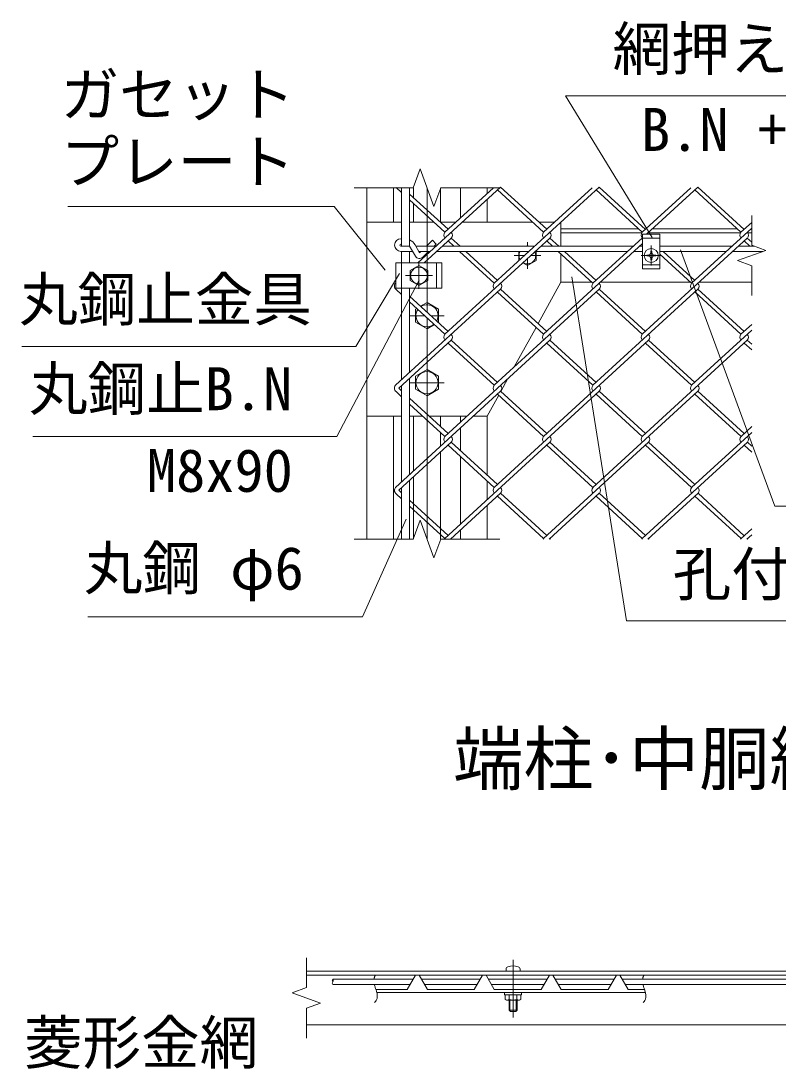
# Model space of a CAD drawing. Units: millimetres, scale not verified. Extents: x -12600 to 12600, y -8910 to 8910.
# Drawn here: x 790 to 3335, y 1658 to 5180 of the extents above; entities that cross this region are included whole.
import ezdxf
from ezdxf.enums import TextEntityAlignment as Align

# ---------------------------------------------------------------- set-up
doc = ezdxf.new("R2010")
doc.units = ezdxf.units.MM
doc.header["$LTSCALE"] = 60
doc.linetypes.add('DASHED', pattern=[7.5, 6, -1.5])
doc.linetypes.add('USER1', pattern=[50.8, 31.75, -6.35, 6.35, -6.35])
doc.layers.add('0-0_D-TTL-TXT', color=7, linetype='Continuous')
for name, color, linetype, lineweight in [('0-1_D-BMK', 2, 'USER1', 13), ('0-4_D-STR1', 1, 'Continuous', 18), ('0-6_D-STR3', 3, 'Continuous', 13), ('0-7_D-STR-DIM', 7, 'Continuous', 9), ('0-9_D-STR-TXT', 7, 'Continuous', 9), ('0-A_D-STR2', 7, 'Continuous', 9)]:
    doc.layers.add(name, color=color, linetype=linetype, lineweight=lineweight)
doc.styles.add('ＭＳ ゴシック', font='')
doc.styles.get('ＭＳ ゴシック').set_extended_font_data('MS Gothic')

msp = doc.modelspace()

# ---------------------------------------------------------------- linework, layer by layer
at = {"layer": '0-1_D-BMK'}
for p, q in [((2154.94, 4201.72), (2154.94, 4619.93)), ((2492.44, 4436.99), (2492.44, 4423.49)), ((2492.44, 4405.49), (2492.44, 4400.89)), ((2908.69, 4425.47), (2908.69, 4358.51)), ((2127.94, 4369.49), (2127.94, 4279.49)), ((2482.72, 4391.99), (2447.44, 4391.99)), ((2492.44, 4381.36), (2492.44, 4346.99)), ((2537.44, 4391.99), (2504.04, 4391.99)), ((2875.21, 4391.99), (2942.17, 4391.99)), ((2172.94, 4324.49), (2082.94, 4324.49)), ((2146.97, 4189.49), (2097.56, 4189.49)), ((2154.94, 3438.71), (2154.94, 4182.19)), ((2212.31, 4189.49), (2168.29, 4189.49)), ((2212.31, 3964.49), (2097.56, 3964.49)), ((2444.16, 2024.75), (2444.16, 1830.61))]:
    msp.add_line(p, q, dxfattribs=at)
at = {"layer": '0-4_D-STR1'}
for p, q in [((1952.44, 4619.93), (1952.44, 4504.49)), ((2042.44, 4619.93), (2042.44, 4504.49)), ((2109.94, 4619.93), (2109.94, 4586.04)), ((2199.94, 4619.93), (2199.94, 4504.49)), ((2267.44, 4518.26), (2267.44, 4619.93)), ((2357.44, 4600.73), (2357.44, 4619.93)), ((2357.44, 4504.49), (2357.44, 4581.2)), ((2109.94, 4566.5), (2109.94, 4504.49)), ((2865.67, 4481.99), (2604.94, 4481.99)), ((2891.93, 4481.99), (2886.98, 4481.99)), ((3197.44, 4481.99), (2912.72, 4481.99)), ((3223.71, 4481.99), (3218.76, 4481.99)), ((3246.49, 4481.99), (3244.49, 4481.99)), ((2709.07, 4301.99), (2604.94, 4301.99)), ((3040.79, 4301.99), (2737.6, 4301.99)), ((3246.49, 4301.99), (3069.37, 4301.99)), ((1952.44, 3851.99), (1952.44, 3438.71)), ((2042.44, 3851.99), (2042.44, 3438.71)), ((2109.94, 3851.99), (2109.94, 3668.25)), ((2199.94, 3851.99), (2199.94, 3817.41)), ((2267.44, 3832.1), (2267.44, 3851.99)), ((2357.44, 3653.56), (2357.44, 3851.99)), ((2267.44, 3736.03), (2267.44, 3812.57)), ((2199.94, 3797.88), (2199.94, 3750.72)), ((2199.94, 3731.19), (2199.94, 3438.71)), ((2267.44, 3489.03), (2267.44, 3716.49)), ((2109.94, 3648.72), (2109.94, 3438.71)), ((2357.44, 3571.5), (2357.44, 3634.02)), ((2357.44, 3438.71), (2357.44, 3551.96)), ((2267.44, 3438.71), (2267.44, 3469.49)), ((3699.25, 1986.41), (1749.25, 1986.41)), ((3699.25, 1972.91), (1749.25, 1972.91)), ((1749.25, 1806.41), (3699.25, 1806.41))]:
    msp.add_line(p, q, dxfattribs=at)
at = {"layer": '0-4_D-STR1', "linetype": 'DASHED'}
for p, q in [((2877.62, 4468.49), (2604.94, 4468.49)), ((3209.4, 4468.49), (2901.29, 4468.49)), ((3246.49, 4468.49), (3233.07, 4468.49))]:
    msp.add_line(p, q, dxfattribs=at)
at = {"layer": '0-6_D-STR3'}
for p, q in [((2069.44, 4619.93), (2069.44, 4423.49)), ((2096.44, 4619.93), (2096.44, 4423.49)), ((2177.62, 4504.49), (2096.44, 4504.49)), ((2252.41, 4504.49), (2198.93, 4504.49)), ((2509.39, 4504.49), (2273.72, 4504.49)), ((2584.18, 4504.49), (2530.71, 4504.49)), ((2604.94, 4504.49), (2604.94, 4423.49)), ((2067.19, 4448.24), (2069.44, 4448.24)), ((2153, 4423.49), (2173.36, 4443.39)), ((2879.44, 4463.99), (2937.94, 4463.99)), ((2879.44, 4346.99), (2879.44, 4463.99)), ((2067.19, 4430.24), (2069.44, 4430.24)), ((2067.19, 4423.49), (2096.44, 4423.49)), ((2067.19, 4405.49), (2106.79, 4405.49)), ((2069.44, 4405.49), (2069.44, 4367.24)), ((2096.44, 4423.49), (2115.93, 4389.61)), ((2096.44, 4405.49), (2096.44, 4367.24)), ((2106.79, 4405.49), (2096.44, 4405.49)), ((2114.65, 4427.93), (2130.08, 4401.1)), ((2185.32, 4423.49), (2117.2, 4423.49)), ((2165.68, 4405.49), (2127.56, 4405.49)), ((2130.08, 4401.1), (2134.58, 4405.49)), ((2140.59, 4386.19), (2160.33, 4405.49)), ((2497.46, 4405.49), (2187, 4405.49)), ((2517.1, 4423.49), (2206.64, 4423.49)), ((2463.19, 4405.49), (2463.19, 4375.1)), ((2492.44, 4425.76), (2488.5, 4423.49)), ((2496.38, 4423.49), (2492.44, 4425.76)), ((2829.23, 4405.49), (2518.77, 4405.49)), ((2521.69, 4375.1), (2521.69, 4405.49)), ((2848.87, 4423.49), (2538.41, 4423.49)), ((2879.44, 4405.49), (2850.55, 4405.49)), ((2879.44, 4423.49), (2870.19, 4423.49)), ((2907.04, 4407.06), (2906.92, 4400.11)), ((2906.93, 4407.06), (2910.33, 4407.06)), ((2910.33, 4407.06), (2910.45, 4400.11)), ((2937.94, 4423.49), (3180.65, 4423.49)), ((2937.94, 4405.49), (3161.01, 4405.49)), ((3182.32, 4405.49), (3283.58, 4405.49)), ((3201.96, 4423.49), (3255.09, 4423.49)), ((2463.19, 4375.1), (2463.87, 4374.71)), ((2492.44, 4358.21), (2521.69, 4375.1)), ((2604.94, 4397.4), (2604.94, 4301.99)), ((2900.46, 4393.75), (2893.61, 4393.63)), ((2893.61, 4393.63), (2893.61, 4390.34)), ((2893.61, 4393.63), (2893.61, 4390.34)), ((2900.46, 4390.22), (2893.61, 4390.34)), ((2904.63, 4395.88), (2900.46, 4393.75)), ((2904.63, 4388.1), (2900.46, 4390.22)), ((2904.71, 4395.96), (2906.92, 4400.11)), ((2904.71, 4388.01), (2906.92, 4383.87)), ((2907.04, 4376.91), (2906.92, 4383.87)), ((2907.04, 4376.91), (2910.33, 4376.91)), ((2910.33, 4376.91), (2910.45, 4383.87)), ((2912.66, 4395.96), (2910.45, 4400.11)), ((2912.66, 4388.01), (2910.45, 4383.87)), ((2912.74, 4395.88), (2916.92, 4393.75)), ((2912.74, 4388.1), (2916.92, 4390.22)), ((2916.92, 4390.22), (2923.76, 4390.34)), ((2050.54, 4367.24), (2205.34, 4367.24)), ((2050.54, 4367.24), (2050.54, 4281.74)), ((2127.94, 4358.26), (2098.69, 4341.38)), ((2098.69, 4341.38), (2098.69, 4307.6)), ((2157.19, 4341.38), (2127.94, 4358.26)), ((2157.19, 4307.6), (2157.19, 4341.38)), ((2205.34, 4367.24), (2205.34, 4281.74)), ((2476.94, 4367.16), (2492.44, 4358.21)), ((2098.69, 4307.6), (2127.94, 4290.71)), ((2127.94, 4290.71), (2157.19, 4307.6)), ((2528.65, 4163.29), (2604.94, 4301.99)), ((2050.54, 4281.74), (2205.34, 4281.74)), ((2069.44, 4281.74), (2069.44, 3974.22)), ((2096.44, 4281.74), (2096.44, 3998.96)), ((2133.56, 4221.31), (2154.94, 4233.65)), ((2154.94, 4145.32), (2116.69, 4167.4)), ((2179.62, 4159.57), (2154.94, 4145.32)), ((2193.19, 4167.4), (2192.7, 4167.12)), ((2448.49, 4017.54), (2521.51, 4150.3)), ((2069.44, 3954.69), (2069.44, 3631.14)), ((2096.44, 3979.43), (2096.44, 3655.88)), ((2403.19, 3935.18), (2426.83, 3978.16)), ((2154.94, 3920.32), (2116.69, 3942.4)), ((2193.19, 3942.4), (2154.94, 3920.32)), ((2357.44, 3851.99), (2396.05, 3922.19)), ((1952.44, 3851.99), (2069.44, 3851.99)), ((2096.44, 3851.99), (2140.89, 3851.99)), ((2162.2, 3851.99), (2289.14, 3851.99)), ((2310.45, 3851.99), (2357.44, 3851.99)), ((2096.44, 3636.35), (2096.44, 3438.71)), ((2069.44, 3611.61), (2069.44, 3438.71)), ((2156.25, 1924.76), (2128.45, 1972.91)), ((2381.25, 1924.76), (2353.45, 1972.91)), ((2420.54, 1993.28), (2420.54, 1986.41)), ((2420.54, 1986.41), (2467.79, 1986.41)), ((2467.79, 1993.28), (2467.79, 1986.41)), ((2538.75, 1924.76), (2566.55, 1972.91)), ((2606.25, 1924.76), (2578.45, 1972.91)), ((2763.75, 1924.76), (2791.55, 1972.91)), ((2831.25, 1924.76), (2803.45, 1972.91)), ((2109, 1959.84), (1838.08, 1959.84)), ((2098.61, 1941.84), (1838.08, 1941.84)), ((2136, 1959.84), (2334, 1959.84)), ((2146.39, 1941.84), (2323.61, 1941.84)), ((2361, 1959.84), (2559, 1959.84)), ((2371.39, 1941.84), (2548.61, 1941.84)), ((2586, 1959.84), (2784, 1959.84)), ((2596.39, 1941.84), (2773.61, 1941.84)), ((2811, 1959.84), (3625.84, 1959.84)), ((2821.39, 1941.84), (3625.84, 1941.84)), ((1986.29, 1914.41), (2889.3, 1914.41)), ((2381.25, 1924.76), (2538.75, 1924.76)), ((2416.04, 1914.41), (2416.04, 1907.21)), ((2416.04, 1907.21), (2472.29, 1907.21)), ((2418.18, 1907.21), (2418.18, 1891.48)), ((2470.14, 1907.21), (2418.18, 1907.21)), ((2431.17, 1907.21), (2431.17, 1891.48)), ((2457.15, 1907.21), (2457.15, 1891.48)), ((2470.14, 1907.21), (2470.14, 1891.48)), ((2472.29, 1914.41), (2472.29, 1907.21)), ((2606.25, 1924.76), (2763.75, 1924.76)), ((2831.25, 1924.76), (2886.32, 1924.76)), ((2422.11, 1889.21), (2418.18, 1891.48)), ((2466.21, 1889.21), (2422.11, 1889.21)), ((2430.66, 1889.21), (2430.66, 1855.91)), ((2433.36, 1889.21), (2433.36, 1853.21)), ((2454.96, 1889.21), (2454.96, 1853.21)), ((2457.66, 1889.21), (2457.66, 1855.91)), ((2466.21, 1889.21), (2470.14, 1891.48)), ((2430.66, 1855.91), (2435.16, 1851.41)), ((2457.66, 1855.91), (2430.66, 1855.91)), ((2453.16, 1851.41), (2435.16, 1851.41)), ((2457.66, 1855.91), (2453.16, 1851.41))]:
    msp.add_line(p, q, dxfattribs=at)
at = {"layer": '0-6_D-STR3', "linetype": 'DASHED'}
for p, q in [((2879.44, 4450.49), (2937.94, 4450.49)), ((2069.44, 4367.24), (2069.44, 4281.74)), ((2186.44, 4367.24), (2186.44, 4281.74)), ((2937.94, 4360.49), (2879.44, 4360.49))]:
    msp.add_line(p, q, dxfattribs=at)
at = {"layer": '0-6_D-STR3'}
for points in [[(2069.44, 4504.49), (1952.44, 4504.49), (1952.44, 3851.99)], [(2178.75, 4423.49), (2185.94, 4430.51), (2173.36, 4443.39)], [(2937.94, 4463.99), (2937.94, 4346.99), (2879.44, 4346.99)], [(2916.92, 4393.75), (2923.76, 4393.63), (2923.76, 4390.34)], [(2154.94, 4233.65), (2193.19, 4211.57), (2193.19, 4167.4)], [(2116.69, 4167.4), (2116.69, 4211.57), (2120.48, 4213.76)], [(2116.69, 3942.4), (2116.69, 3986.57), (2154.94, 4008.65)], [(2154.94, 4008.65), (2193.19, 3986.57), (2193.19, 3942.4)], [(1983.32, 1924.76), (2088.75, 1924.76), (2116.55, 1972.91)], [(2156.25, 1924.76), (2313.75, 1924.76), (2341.55, 1972.91)]]:
    msp.add_lwpolyline(points, dxfattribs=at)
for centre, radius in [((2908.69, 4391.99), 23.62), ((2127.94, 4324.49), 28.12), ((2154.94, 3964.49), 37.12)]:
    msp.add_circle(centre, radius, dxfattribs=at)
for centre, radius, start, end in [((2067.19, 4426.86), 21.38, 90, 270), ((2079.54, 4407.74), 40.5, 29.90854, 65.34129), ((2067.19, 4426.86), 3.38, 90, 270), ((2492.44, 4391.99), 28.12, 151.3146, 209.00747), ((2492.44, 4391.99), 28.12, 238.68152, 28.6854), ((2129.58, 4397.46), 15.75, 209.90854, 314.33561), ((2154.94, 4189.49), 37.12, 145.83182, 309.16818), ((2154.94, 4189.49), 37.12, 331.56208, 123.43792), ((2429.09, 1993.28), 8.55, 106.07286, 180), ((2444.16, 1940.96), 63, 73.92714, 106.07286), ((2459.24, 1993.28), 8.55, 0, 73.92714), ((2424.67, 1900.97), 11.5, 235.61585, 304.38415), ((2444.16, 1932.46), 42.99, 252.4121, 287.5879), ((2463.65, 1900.97), 11.5, 235.61586, 304.38415)]:
    msp.add_arc(centre, radius, start, end, dxfattribs=at)
at = {"layer": '0-7_D-STR-DIM'}
for p, q in [((2108.76, 4619.93), (2131.85, 4683.36)), ((2131.85, 4683.36), (2178.02, 4556.5)), ((2108.76, 4619.93), (1909.69, 4619.93)), ((2178.02, 4556.5), (2201.11, 4619.93)), ((2400.19, 4619.93), (2201.11, 4619.93)), ((3246.49, 4526.99), (3246.49, 4426.62)), ((3246.49, 4357.36), (3246.49, 4256.99)), ((2108.76, 3438.71), (2131.85, 3502.14)), ((2131.85, 3502.14), (2178.02, 3375.28)), ((2108.76, 3438.71), (1909.69, 3438.71)), ((2178.02, 3375.28), (2201.11, 3438.71)), ((2400.19, 3438.71), (2201.11, 3438.71)), ((1749.25, 1931.04), (1749.25, 2031.41)), ((1749.25, 1931.04), (1701.68, 1913.73)), ((1701.68, 1913.73), (1796.82, 1879.1)), ((1796.82, 1879.1), (1749.25, 1861.78)), ((1749.25, 1761.41), (1749.25, 1861.78))]:
    msp.add_line(p, q, dxfattribs=at)
for points in [[(3246.49, 4357.36), (3198.92, 4374.67), (3294.07, 4409.3), (3246.49, 4426.62)], [(1981, 1972.91), (1980.47, 1971.8), (1979.97, 1970.67), (1979.5, 1969.52), (1979.06, 1968.35), (1978.66, 1967.17), (1978.29, 1965.97), (1977.96, 1964.76), (1977.65, 1963.54), (1977.39, 1962.31), (1977.15, 1961.08), (1976.95, 1959.84)], [(2884.01, 1972.91), (2883.48, 1971.8), (2882.98, 1970.67), (2882.51, 1969.52), (2882.07, 1968.35), (2881.67, 1967.17), (2881.3, 1965.97), (2880.96, 1964.76), (2880.66, 1963.54), (2880.39, 1962.31), (2880.16, 1961.08), (2879.96, 1959.84)], [(1977.92, 1941.84), (1978.62, 1939.13), (1979.41, 1936.44), (1980.27, 1933.75), (1981.17, 1931.06), (1982.1, 1928.35), (1983.03, 1925.63), (1983.93, 1922.88), (1984.79, 1920.09), (1985.59, 1917.26), (1986.29, 1914.4), (1986.89, 1911.51), (1987.35, 1908.61), (1987.66, 1905.73), (1987.79, 1902.88), (1987.71, 1900.08), (1987.42, 1897.35), (1986.88, 1894.71), (1986.09, 1892.17), (1985.05, 1889.73), (1983.8, 1887.37), (1982.33, 1885.09), (1980.68, 1882.88), (1978.87, 1880.74)], [(2880.93, 1941.84), (2881.63, 1939.13), (2882.42, 1936.44), (2883.28, 1933.75), (2884.18, 1931.06), (2885.11, 1928.35), (2886.03, 1925.63), (2886.94, 1922.88), (2887.8, 1920.09), (2888.6, 1917.26), (2889.3, 1914.4), (2889.9, 1911.51), (2890.36, 1908.61), (2890.66, 1905.73), (2890.79, 1902.88), (2890.72, 1900.08), (2890.43, 1897.35), (2889.89, 1894.71), (2889.1, 1892.17), (2888.06, 1889.73), (2886.8, 1887.37), (2885.34, 1885.09), (2883.69, 1882.88), (2881.87, 1880.74)]]:
    msp.add_lwpolyline(points, dxfattribs=at)
for centre, start, end in [((1842.61, 1955.34), 135.18146, 224.81854), ((1842.61, 1946.34), 135.18146, 224.81854), ((1833.55, 1955.34), 315.18146, 44.81854)]:
    msp.add_arc(centre, 6.38, start, end, dxfattribs=at)
at = {"layer": '0-9_D-STR-TXT'}
for points in [[(3742.13, 4928.8), (2620.07, 4928.8), (2911.8, 4452.19)], [(947.53, 4556.88), (1842.69, 4556.88), (2014.28, 4343.08)], [(3867.44, 3548.92), (3324.83, 3548.92), (3007.45, 4410.94)], [(793.05, 4086.39), (1915.11, 4086.39), (2062.6, 4331.78)], [(829.83, 3783.43), (1852.15, 3783.43), (2128.63, 4308.69)], [(3752.26, 3163.82), (2825.12, 3163.82), (2641.32, 4319.98)], [(1014.4, 3177.08), (1938.49, 3177.08), (2085.37, 3505.63)]]:
    msp.add_lwpolyline(points, dxfattribs=at)
at = {"layer": '0-A_D-STR2'}
for p, q in [((2069.44, 4603.62), (2051.51, 4620.04)), ((2402.19, 4622.2), (2123.94, 4367.24)), ((2378.39, 4619.93), (2215.01, 4470.22)), ((2733.96, 4622.2), (2380.9, 4298.68)), ((2557.44, 4479.99), (2402.21, 4622.23)), ((2710.17, 4619.93), (2546.79, 4470.22)), ((2889.46, 4479.72), (2733.96, 4622.2)), ((3042.47, 4619.93), (2878.8, 4469.95)), ((3065.74, 4622.2), (2893.07, 4463.99)), ((3221.23, 4479.72), (3065.74, 4622.2)), ((2225.67, 4479.99), (2096.44, 4598.41)), ((2546.79, 4470.22), (2391.56, 4612.46)), ((2878.8, 4469.95), (2723.3, 4612.44)), ((3210.58, 4469.95), (3055.08, 4612.44)), ((2215.01, 4470.22), (2096.44, 4578.87)), ((3246.49, 4483.82), (3044.42, 4298.66)), ((3246.49, 4502.87), (3210.58, 4469.95)), ((2236.33, 4450.69), (2145.25, 4367.24)), ((2568.1, 4450.69), (2215.01, 4127.14)), ((2244.7, 4423.49), (2225.67, 4440.92)), ((2266.01, 4423.49), (2236.33, 4450.69)), ((2576.47, 4423.49), (2557.44, 4440.92)), ((2597.79, 4423.49), (2568.1, 4450.69)), ((2879.44, 4451.49), (2712.67, 4298.68)), ((3231.62, 4450.67), (2878.56, 4127.14)), ((3239.97, 4423.49), (3220.97, 4440.9)), ((3246.49, 4437.04), (3231.62, 4450.67)), ((2380.9, 4298.68), (2264.34, 4405.49)), ((2391.56, 4308.45), (2285.66, 4405.49)), ((2879.44, 4431.96), (2546.79, 4127.14)), ((2712.67, 4298.68), (2596.12, 4405.49)), ((2723.33, 4308.45), (2617.43, 4405.49)), ((3055.08, 4308.42), (2949.15, 4405.49)), ((3044.42, 4298.66), (2937.94, 4396.23)), ((2402.21, 4279.15), (2049.12, 3955.6)), ((2069.44, 4260.54), (2050.98, 4277.45)), ((2733.99, 4279.15), (2380.9, 3955.6)), ((2546.79, 4127.14), (2392.48, 4268.53)), ((2557.44, 4136.91), (2402.21, 4279.15)), ((3065.74, 4279.13), (2712.67, 3955.6)), ((2878.56, 4127.14), (2723.33, 4269.39)), ((2889.22, 4136.91), (2733.99, 4279.15)), ((3210.31, 4127.12), (3055.08, 4269.36)), ((3220.97, 4136.88), (3065.74, 4279.13)), ((2225.67, 4136.91), (2096.44, 4255.33)), ((2215.01, 4127.15), (2096.44, 4235.8)), ((3246.49, 4160.28), (3210.31, 4127.12)), ((3246.49, 4140.74), (3044.45, 3955.6)), ((2236.33, 4107.61), (2059.78, 3945.84)), ((2568.1, 4107.61), (2215.01, 3784.06)), ((2380.9, 3955.6), (2225.67, 4097.85)), ((2391.56, 3965.37), (2236.32, 4107.61)), ((2899.88, 4107.61), (2546.79, 3784.06)), ((2712.67, 3955.6), (2557.44, 4097.85)), ((2723.33, 3965.37), (2568.1, 4107.61)), ((3231.62, 4107.59), (2878.56, 3784.06)), ((3044.45, 3955.6), (2889.22, 4097.85)), ((3055.11, 3965.37), (2899.88, 4107.61)), ((3246.49, 4074.43), (3220.97, 4097.82)), ((3246.49, 4093.96), (3231.62, 4107.59)), ((2069.44, 3936.99), (2059.78, 3945.84)), ((2402.21, 3936.07), (2049.12, 3612.53)), ((2069.44, 3917.46), (2050.98, 3934.37)), ((2225.67, 3793.83), (2096.44, 3912.25)), ((2733.99, 3936.07), (2380.9, 3612.53)), ((2546.79, 3784.06), (2391.56, 3926.31)), ((2557.44, 3793.83), (2402.21, 3936.07)), ((3065.76, 3936.07), (2712.67, 3612.53)), ((2878.56, 3784.06), (2723.33, 3926.31)), ((2889.22, 3793.83), (2733.99, 3936.07)), ((3210.6, 3783.82), (3055.11, 3926.31)), ((3221.26, 3793.59), (3065.76, 3936.07)), ((2215.01, 3784.06), (2096.44, 3892.72)), ((3246.49, 3816.71), (3210.6, 3783.82)), ((3246.49, 3797.18), (3044.71, 3612.28)), ((2236.33, 3764.53), (2059.78, 3602.76)), ((2568.1, 3764.53), (2215.01, 3440.99)), ((2380.9, 3612.53), (2225.67, 3754.77)), ((2391.56, 3622.29), (2236.33, 3764.53)), ((2899.88, 3764.53), (2546.79, 3440.99)), ((2712.67, 3612.53), (2557.44, 3754.77)), ((2723.33, 3622.29), (2568.1, 3764.53)), ((3231.92, 3764.29), (2878.83, 3440.74)), ((3044.71, 3612.28), (2889.22, 3754.77)), ((3055.37, 3622.05), (2899.88, 3764.53)), ((3246.49, 3731.4), (3221.26, 3754.52)), ((3246.49, 3750.93), (3231.92, 3764.29)), ((2069.44, 3593.91), (2059.78, 3602.76)), ((2069.44, 3574.38), (2051.25, 3591.05)), ((2225.67, 3450.75), (2096.44, 3569.17)), ((2402.21, 3592.99), (2233.84, 3438.71)), ((2546.79, 3440.99), (2391.56, 3583.23)), ((2557.44, 3450.75), (2402.21, 3592.99)), ((2733.99, 3592.99), (2565.62, 3438.71)), ((2878.83, 3440.74), (2723.33, 3583.23)), ((2889.48, 3450.51), (2733.99, 3592.99)), ((3066.03, 3592.75), (2897.92, 3438.71)), ((3210.87, 3440.5), (3055.37, 3582.98)), ((3221.53, 3450.26), (3066.03, 3592.75)), ((2215.01, 3440.99), (2096.44, 3549.64)), ((3246.49, 3473.14), (3210.87, 3440.5)), ((3246.49, 3453.61), (3230.23, 3438.71))]:
    msp.add_line(p, q, dxfattribs=at)
for centre, start, end in [((2225.91, 4460.19), 137.5, 222.5), ((2225.91, 4460.19), 317.5, 42.5), ((2557.68, 4460.19), 137.5, 222.5), ((2557.68, 4460.19), 317.5, 42.5), ((2889.46, 4460.19), 137.5, 222.5), ((2889.46, 4460.19), 15.24339, 42.5), ((3221.23, 4460.19), 137.5, 222.5), ((3221.23, 4460.19), 317.5, 42.5), ((2059.78, 4288.92), 137.5, 232.5), ((2391.56, 4288.92), 137.5, 222.5), ((2391.56, 4288.92), 317.5, 42.5), ((2723.57, 4288.65), 137.5, 222.5), ((2723.57, 4288.65), 317.5, 42.5), ((3055.35, 4288.65), 137.5, 222.5), ((3055.35, 4288.65), 317.5, 42.5), ((2225.64, 4117.35), 137.5, 222.5), ((2225.64, 4117.35), 317.5, 42.5), ((2557.42, 4117.35), 137.5, 222.5), ((2557.42, 4117.35), 317.5, 42.5), ((2889.19, 4117.35), 137.5, 222.5), ((2889.19, 4117.35), 317.5, 42.5), ((3220.97, 4117.35), 137.5, 222.5), ((3220.97, 4117.35), 317.5, 42.5), ((2059.78, 3945.84), 137.5, 232.5), ((2391.56, 3945.84), 137.5, 222.5), ((2391.56, 3945.84), 317.5, 42.5), ((2723.57, 3945.57), 137.5, 222.5), ((2723.57, 3945.57), 317.5, 42.5), ((3055.35, 3945.57), 137.5, 222.5), ((3055.35, 3945.57), 317.5, 42.5), ((2225.93, 3774.05), 137.5, 222.5), ((2225.93, 3774.05), 317.5, 42.5), ((2557.71, 3774.05), 137.5, 222.5), ((2557.71, 3774.05), 317.5, 42.5), ((2889.48, 3774.05), 137.5, 222.5), ((2889.48, 3774.05), 317.5, 42.5), ((3221.26, 3774.05), 137.5, 222.5), ((3221.26, 3774.05), 317.5, 42.5), ((2060.05, 3602.52), 137.5, 232.5), ((2391.82, 3602.52), 137.5, 222.5), ((2391.82, 3602.52), 317.5, 42.5), ((2723.84, 3602.25), 137.5, 222.5), ((2723.84, 3602.25), 317.5, 42.5), ((3055.61, 3602.25), 137.5, 222.5), ((3055.61, 3602.25), 317.5, 42.5), ((2225.93, 3430.98), 137.5, 147.6586), ((2225.93, 3430.98), 32.3414, 42.5), ((2557.71, 3430.98), 137.5, 147.6586), ((2557.71, 3430.98), 32.3414, 42.5), ((2889.48, 3430.98), 137.5, 147.6586), ((2889.48, 3430.98), 32.3414, 42.5), ((3221.26, 3430.98), 137.5, 147.6586), ((3221.26, 3430.98), 32.3414, 42.5)]:
    msp.add_arc(centre, 14.46, start, end, dxfattribs=at)

# ---------------------------------------------------------------- texts
at = {"layer": '0-0_D-TTL-TXT', "style": 'ＭＳ ゴシック'}
msp.add_text('端柱･中胴縁取付詳細', height=173.3, dxfattribs=at).set_placement((2242.65, 2561.81), align=Align.BOTTOM_LEFT)
at = {"layer": '0-9_D-STR-TXT', "style": 'ＭＳ ゴシック'}
for s, p in [('網押え金具', (2778.93, 4971.51)), ('ガセット', (923.17, 4817.53)), ('B.N +6x25', (2874.24, 4700.18)), ('プレート', (923.17, 4591.97)), ('丸鋼止金具', (783.91, 4129.1)), ('丸鋼止B.N', (816.89, 3828.8)), ('M8x90', (1213.17, 3554.21)), ('丸鋼 φ6', (1001.45, 3225.49)), ('孔付胴縁', (2980.94, 3205.77)), ('菱形金網', (800.14, 1631.16))]:
    msp.add_text(s, height=144.3, dxfattribs=at).set_placement(p, align=Align.BOTTOM_LEFT)

doc.saveas('drawing.dxf')
